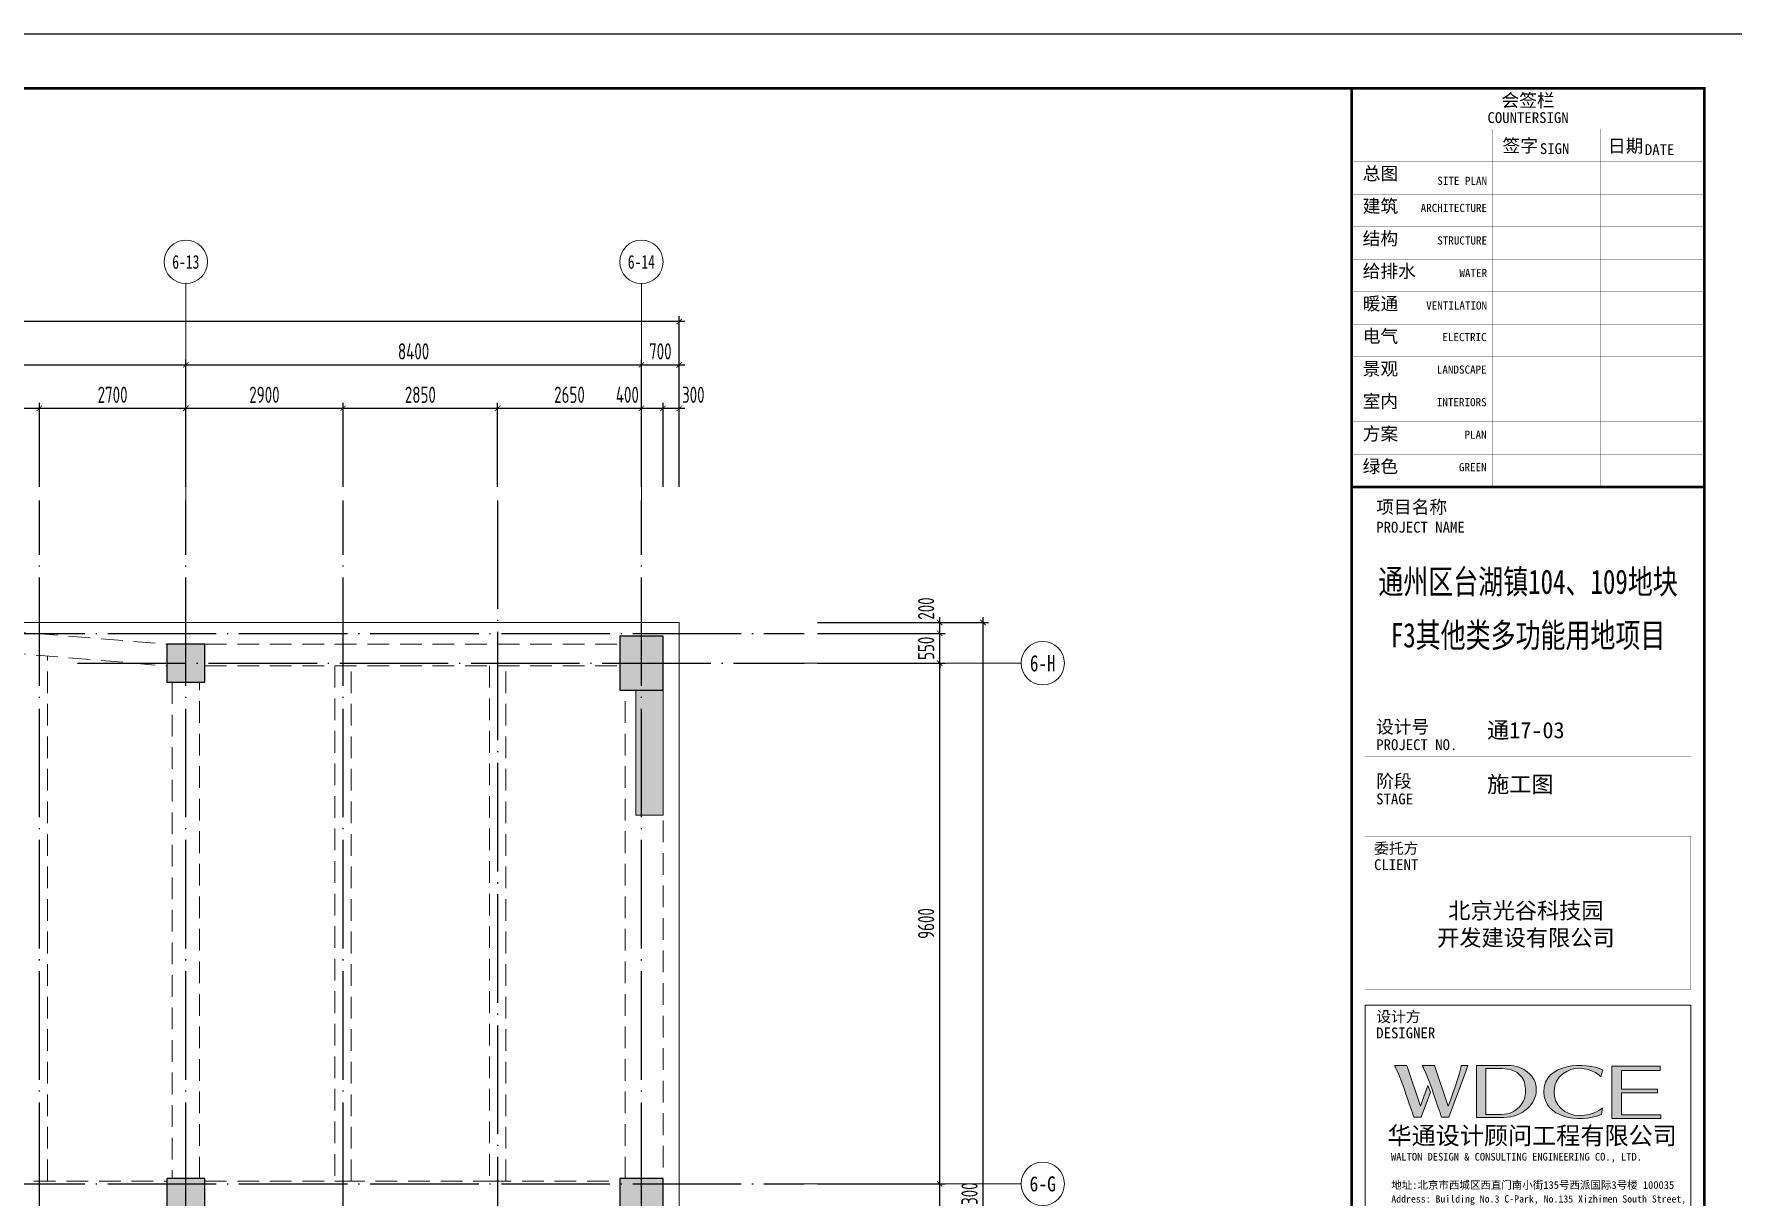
# Model space of a CAD drawing. Header units: millimetres. Extents: x -202076 to 1082610, y -439651 to 179350.
# Drawn here: x 707807 to 739118, y 54894 to 76322 of the extents above; entities that cross this region are included whole.
import ezdxf
from ezdxf.enums import TextEntityAlignment as Align

# ---------------------------------------------------------------- set-up
doc = ezdxf.new("R2010")
doc.units = ezdxf.units.MM
doc.header["$LTSCALE"] = 1000
doc.linetypes.add('DASHED', pattern=[0.75, 0.5, -0.25])
doc.linetypes.add('DOTE', pattern=[2.42, 2, -0.2, 0.02, -0.2])
for name, color, linetype in [('02-TEXT_轴号', 7, 'Continuous'), ('A_AXIS-轴线', 36, 'DOTE'), ('AXIS_TEXT', 7, 'Continuous'), ('COLU', 5, 'Continuous')]:
    doc.layers.add(name, color=color, linetype=linetype)
for name, color, linetype, lineweight in [('BEAM', 4, 'DASHED', 0), ('DIM', 3, 'Continuous', 0), ('WALL', 2, 'Continuous', 0), ('板洞边线', 3, 'Continuous', 18), ('边缘构件填充', 253, 'Continuous', 18)]:
    doc.layers.add(name, color=color, linetype=linetype, lineweight=lineweight)
doc.styles.add('_TCH_AXIS', font='STXIHEI.TTF', dxfattribs={"width": 0.75})
doc.styles.add('COMPLEX', font='COMPLEX')
doc.styles.add('TSSD_Dimension', font='tssdeng.shx', dxfattribs={"width": 0.7, "bigfont": 'hztxt.shx'})
doc.styles.add('图签信息$0$hwxh', font='STXIHEI.TTF')
doc.styles.add('图签信息$0$华文细黑', font='STXIHEI.TTF', dxfattribs={"height": 10})
doc.dimstyles.new('TSSD_100_100', dxfattribs={"dimtxt": 300, "dimasz": 100, "dimexe": 100, "dimexo": 250, "dimgap": 100, "dimtad": 1, "dimdec": 0, "dimzin": 0, "dimdsep": 46, "dimtxsty": 'TSSD_Dimension', "dimblk": 'ARCHTICK', "dimcen": 0, "dimdle": 100, "dimclrt": 7, "dimadec": 0, "dimazin": 0, "dimtfac": 1, "dimtdec": 0, "dimtix": 1, "dimtmove": 2, "dimatfit": 3, "dimfxl": 1, "dimtolj": 1, "dimtzin": 0, "dimarcsym": 0})

# ---------------------------------------------------------------- blocks, each defined once
blk = doc.blocks.new('_AXISO')
blk.add_circle((0, 0), 0.5)
at = {"layer": 'AXIS_TEXT', "style": 'COMPLEX', "width": 1.041667}
blk.add_attdef('A', text='', height=0.56, dxfattribs=at).set_placement((-0.25, -0.28), (0.25, -0.28), align=Align.FIT)
blk = doc.blocks.new('_ARCHTICK')
at = {"color": 0, "linetype": 'ByBlock', "const_width": 0.15}
blk.add_lwpolyline([(-0.5, -0.5), (0.5, 0.5)], dxfattribs=at)
blk = doc.blocks.new('*D2310')
at = {"layer": 'Defpoints', "color": 0, "transparency": 16777216}
for p in [(722008, 55119), (724508, 55119), (722008, 45519)]:
    blk.add_point(p, dxfattribs=at)
at = {"layer": 'DIM', "color": 0, "lineweight": -2, "transparency": 16777216}
for p, q in [((722258, 55119), (724608, 55119)), ((724508, 45419), (724508, 55219)), ((722258, 45519), (724608, 45519))]:
    blk.add_line(p, q, dxfattribs=at)
at = {"layer": 'DIM', "color": 0, "lineweight": -2, "transparency": 16777216, "xscale": 100, "yscale": 100, "zscale": 100}
for p, rotation in [((724508, 55119), 90), ((724508, 45519), 270)]:
    blk.add_blockref('_ARCHTICK', p, dxfattribs=dict(at, rotation=rotation))
at = {"layer": 'DIM', "color": 7, "transparency": 16777216, "insert": (724258, 50319), "char_height": 300, "attachment_point": 5, "rotation": 90, "style": 'TSSD_Dimension'}
blk.add_mtext('\\A1;9600', dxfattribs=at)
blk = doc.blocks.new('*D2311')
at = {"layer": 'Defpoints', "color": 0, "transparency": 16777216}
for p in [(722008, 64719), (724508, 64719), (722008, 55119)]:
    blk.add_point(p, dxfattribs=at)
at = {"layer": 'DIM', "color": 0, "lineweight": -2, "transparency": 16777216}
for p, q in [((724508, 55019), (724508, 64819)), ((722258, 64719), (724608, 64719)), ((722258, 55119), (724608, 55119))]:
    blk.add_line(p, q, dxfattribs=at)
at = {"layer": 'DIM', "color": 0, "lineweight": -2, "transparency": 16777216, "xscale": 100, "yscale": 100, "zscale": 100}
for p, rotation in [((724508, 64719), 90), ((724508, 55119), 270)]:
    blk.add_blockref('_ARCHTICK', p, dxfattribs=dict(at, rotation=rotation))
at = {"layer": 'DIM', "color": 7, "transparency": 16777216, "insert": (724258, 59919), "char_height": 300, "attachment_point": 5, "rotation": 90, "style": 'TSSD_Dimension'}
blk.add_mtext('\\A1;9600', dxfattribs=at)
blk = doc.blocks.new('*D2313')
at = {"layer": 'Defpoints', "color": 0, "transparency": 16777216}
for p in [(722008, 65269), (724508, 65269), (722008, 64719)]:
    blk.add_point(p, dxfattribs=at)
at = {"layer": 'DIM', "color": 0, "lineweight": -2, "transparency": 16777216}
for p, q in [((722258, 65269), (724608, 65269)), ((724508, 65269), (724508, 65369)), ((724508, 64719), (724508, 65269)), ((722258, 64719), (724608, 64719)), ((724508, 64719), (724508, 64619))]:
    blk.add_line(p, q, dxfattribs=at)
at = {"layer": 'DIM', "color": 0, "lineweight": -2, "transparency": 16777216, "xscale": 100, "yscale": 100, "zscale": 100}
for p, rotation in [((724508, 65269), 270), ((724508, 64719), 90)]:
    blk.add_blockref('_ARCHTICK', p, dxfattribs=dict(at, rotation=rotation))
at = {"layer": 'DIM', "color": 7, "transparency": 16777216, "insert": (724258, 64994), "char_height": 300, "attachment_point": 5, "rotation": 90, "style": 'TSSD_Dimension'}
blk.add_mtext('\\A1;550', dxfattribs=at)
blk = doc.blocks.new('*D2323')
at = {"layer": 'Defpoints', "color": 0, "transparency": 16777216}
for p in [(710607, 70219), (702207, 67719), (710607, 67719)]:
    blk.add_point(p, dxfattribs=at)
at = {"layer": 'DIM', "color": 0, "lineweight": -2, "transparency": 16777216}
for p, q in [((702107, 70219), (710707, 70219)), ((702207, 67969), (702207, 70319)), ((710607, 67969), (710607, 70319))]:
    blk.add_line(p, q, dxfattribs=at)
at = {"layer": 'DIM', "color": 0, "lineweight": -2, "transparency": 16777216, "xscale": 100, "yscale": 100, "zscale": 100, "rotation": 180}
blk.add_blockref('_ARCHTICK', (702207, 70219), dxfattribs=at)
at = {"layer": 'DIM', "color": 0, "lineweight": -2, "transparency": 16777216, "xscale": 100, "yscale": 100, "zscale": 100}
blk.add_blockref('_ARCHTICK', (710607, 70219), dxfattribs=at)
at = {"layer": 'DIM', "color": 7, "transparency": 16777216, "insert": (706407, 70469), "char_height": 300, "attachment_point": 5, "style": 'TSSD_Dimension'}
blk.add_mtext('\\A1;8400', dxfattribs=at)
blk = doc.blocks.new('*D2324')
at = {"layer": 'Defpoints', "color": 0, "transparency": 16777216}
for p in [(719007, 70219), (710607, 67719), (719007, 67719)]:
    blk.add_point(p, dxfattribs=at)
at = {"layer": 'DIM', "color": 0, "lineweight": -2, "transparency": 16777216}
for p, q in [((710507, 70219), (719107, 70219)), ((710607, 67969), (710607, 70319)), ((719007, 67969), (719007, 70319))]:
    blk.add_line(p, q, dxfattribs=at)
at = {"layer": 'DIM', "color": 0, "lineweight": -2, "transparency": 16777216, "xscale": 100, "yscale": 100, "zscale": 100, "rotation": 180}
blk.add_blockref('_ARCHTICK', (710607, 70219), dxfattribs=at)
at = {"layer": 'DIM', "color": 0, "lineweight": -2, "transparency": 16777216, "xscale": 100, "yscale": 100, "zscale": 100}
blk.add_blockref('_ARCHTICK', (719007, 70219), dxfattribs=at)
at = {"layer": 'DIM', "color": 7, "transparency": 16777216, "insert": (714807, 70469), "char_height": 300, "attachment_point": 5, "style": 'TSSD_Dimension'}
blk.add_mtext('\\A1;8400', dxfattribs=at)
blk = doc.blocks.new('*D2325')
at = {"layer": 'Defpoints', "color": 0, "transparency": 16777216}
for p in [(722008, 65469), (725308, 65469), (722008, 44169)]:
    blk.add_point(p, dxfattribs=at)
at = {"layer": 'DIM', "color": 0, "lineweight": -2, "transparency": 16777216}
for p, q in [((722258, 65469), (725408, 65469)), ((725308, 44069), (725308, 65569)), ((722258, 44169), (725408, 44169))]:
    blk.add_line(p, q, dxfattribs=at)
at = {"layer": 'DIM', "color": 0, "lineweight": -2, "transparency": 16777216, "xscale": 100, "yscale": 100, "zscale": 100}
for p, rotation in [((725308, 65469), 90), ((725308, 44169), 270)]:
    blk.add_blockref('_ARCHTICK', p, dxfattribs=dict(at, rotation=rotation))
at = {"layer": 'DIM', "color": 7, "transparency": 16777216, "insert": (725058, 54819), "char_height": 300, "attachment_point": 5, "rotation": 90, "style": 'TSSD_Dimension'}
blk.add_mtext('\\A1;21300', dxfattribs=at)
blk = doc.blocks.new('*D2327')
at = {"layer": 'Defpoints', "color": 0, "transparency": 16777216}
for p in [(667907, 71019), (667907, 67719), (719707, 67719)]:
    blk.add_point(p, dxfattribs=at)
at = {"layer": 'DIM', "color": 0, "lineweight": -2, "transparency": 16777216}
for p, q in [((667907, 67969), (667907, 71119)), ((719707, 67969), (719707, 71119)), ((719807, 71019), (667807, 71019))]:
    blk.add_line(p, q, dxfattribs=at)
at = {"layer": 'DIM', "color": 0, "lineweight": -2, "transparency": 16777216, "xscale": 100, "yscale": 100, "zscale": 100, "rotation": 180}
blk.add_blockref('_ARCHTICK', (667907, 71019), dxfattribs=at)
at = {"layer": 'DIM', "color": 0, "lineweight": -2, "transparency": 16777216, "xscale": 100, "yscale": 100, "zscale": 100}
blk.add_blockref('_ARCHTICK', (719707, 71019), dxfattribs=at)
at = {"layer": 'DIM', "color": 7, "transparency": 16777216, "insert": (693807, 71269), "char_height": 300, "attachment_point": 5, "style": 'TSSD_Dimension'}
blk.add_mtext('\\A1;51800', dxfattribs=at)
blk = doc.blocks.new('*D2338')
at = {"layer": 'Defpoints', "color": 0, "transparency": 16777216}
for p in [(707907, 69419), (705257, 67719), (707907, 67719)]:
    blk.add_point(p, dxfattribs=at)
at = {"layer": 'DIM', "color": 0, "lineweight": -2, "transparency": 16777216}
for p, q in [((705257, 67969), (705257, 69519)), ((707907, 67969), (707907, 69519)), ((705157, 69419), (708007, 69419))]:
    blk.add_line(p, q, dxfattribs=at)
at = {"layer": 'DIM', "color": 0, "lineweight": -2, "transparency": 16777216, "xscale": 100, "yscale": 100, "zscale": 100, "rotation": 180}
blk.add_blockref('_ARCHTICK', (705257, 69419), dxfattribs=at)
at = {"layer": 'DIM', "color": 0, "lineweight": -2, "transparency": 16777216, "xscale": 100, "yscale": 100, "zscale": 100}
blk.add_blockref('_ARCHTICK', (707907, 69419), dxfattribs=at)
at = {"layer": 'DIM', "color": 7, "transparency": 16777216, "insert": (706582, 69669), "char_height": 300, "attachment_point": 5, "style": 'TSSD_Dimension'}
blk.add_mtext('\\A1;2650', dxfattribs=at)
blk = doc.blocks.new('*D2339')
at = {"layer": 'Defpoints', "color": 0, "transparency": 16777216}
for p in [(710607, 69419), (707907, 67719), (710607, 67719)]:
    blk.add_point(p, dxfattribs=at)
at = {"layer": 'DIM', "color": 0, "lineweight": -2, "transparency": 16777216}
for p, q in [((707907, 67969), (707907, 69519)), ((710607, 67969), (710607, 69519)), ((707807, 69419), (710707, 69419))]:
    blk.add_line(p, q, dxfattribs=at)
at = {"layer": 'DIM', "color": 0, "lineweight": -2, "transparency": 16777216, "xscale": 100, "yscale": 100, "zscale": 100, "rotation": 180}
blk.add_blockref('_ARCHTICK', (707907, 69419), dxfattribs=at)
at = {"layer": 'DIM', "color": 0, "lineweight": -2, "transparency": 16777216, "xscale": 100, "yscale": 100, "zscale": 100}
blk.add_blockref('_ARCHTICK', (710607, 69419), dxfattribs=at)
at = {"layer": 'DIM', "color": 7, "transparency": 16777216, "insert": (709257, 69669), "char_height": 300, "attachment_point": 5, "style": 'TSSD_Dimension'}
blk.add_mtext('\\A1;2700', dxfattribs=at)
blk = doc.blocks.new('*D2340')
at = {"layer": 'Defpoints', "color": 0, "transparency": 16777216}
for p in [(713507, 69419), (710607, 67719), (713507, 67719)]:
    blk.add_point(p, dxfattribs=at)
at = {"layer": 'DIM', "color": 0, "lineweight": -2, "transparency": 16777216}
for p, q in [((710607, 67969), (710607, 69519)), ((713507, 67969), (713507, 69519)), ((710507, 69419), (713607, 69419))]:
    blk.add_line(p, q, dxfattribs=at)
at = {"layer": 'DIM', "color": 0, "lineweight": -2, "transparency": 16777216, "xscale": 100, "yscale": 100, "zscale": 100, "rotation": 180}
blk.add_blockref('_ARCHTICK', (710607, 69419), dxfattribs=at)
at = {"layer": 'DIM', "color": 0, "lineweight": -2, "transparency": 16777216, "xscale": 100, "yscale": 100, "zscale": 100}
blk.add_blockref('_ARCHTICK', (713507, 69419), dxfattribs=at)
at = {"layer": 'DIM', "color": 7, "transparency": 16777216, "insert": (712057, 69669), "char_height": 300, "attachment_point": 5, "style": 'TSSD_Dimension'}
blk.add_mtext('\\A1;2900', dxfattribs=at)
blk = doc.blocks.new('*D2341')
at = {"layer": 'Defpoints', "color": 0, "transparency": 16777216}
for p in [(716357, 69419), (713507, 67719), (716357, 67719)]:
    blk.add_point(p, dxfattribs=at)
at = {"layer": 'DIM', "color": 0, "lineweight": -2, "transparency": 16777216}
for p, q in [((713507, 67969), (713507, 69519)), ((716357, 67969), (716357, 69519)), ((713407, 69419), (716457, 69419))]:
    blk.add_line(p, q, dxfattribs=at)
at = {"layer": 'DIM', "color": 0, "lineweight": -2, "transparency": 16777216, "xscale": 100, "yscale": 100, "zscale": 100, "rotation": 180}
blk.add_blockref('_ARCHTICK', (713507, 69419), dxfattribs=at)
at = {"layer": 'DIM', "color": 0, "lineweight": -2, "transparency": 16777216, "xscale": 100, "yscale": 100, "zscale": 100}
blk.add_blockref('_ARCHTICK', (716357, 69419), dxfattribs=at)
at = {"layer": 'DIM', "color": 7, "transparency": 16777216, "insert": (714932, 69669), "char_height": 300, "attachment_point": 5, "style": 'TSSD_Dimension'}
blk.add_mtext('\\A1;2850', dxfattribs=at)
blk = doc.blocks.new('*D2342')
at = {"layer": 'Defpoints', "color": 0, "transparency": 16777216}
for p in [(719007, 69419), (716357, 67719), (719007, 67719)]:
    blk.add_point(p, dxfattribs=at)
at = {"layer": 'DIM', "color": 0, "lineweight": -2, "transparency": 16777216}
for p, q in [((716357, 67969), (716357, 69519)), ((719007, 67969), (719007, 69519)), ((716257, 69419), (719107, 69419))]:
    blk.add_line(p, q, dxfattribs=at)
at = {"layer": 'DIM', "color": 0, "lineweight": -2, "transparency": 16777216, "xscale": 100, "yscale": 100, "zscale": 100, "rotation": 180}
blk.add_blockref('_ARCHTICK', (716357, 69419), dxfattribs=at)
at = {"layer": 'DIM', "color": 0, "lineweight": -2, "transparency": 16777216, "xscale": 100, "yscale": 100, "zscale": 100}
blk.add_blockref('_ARCHTICK', (719007, 69419), dxfattribs=at)
at = {"layer": 'DIM', "color": 7, "transparency": 16777216, "insert": (717682, 69669), "char_height": 300, "attachment_point": 5, "style": 'TSSD_Dimension'}
blk.add_mtext('\\A1;2650', dxfattribs=at)
blk = doc.blocks.new('图框-A1')
for points, const_width in [([(0, 0), (841, 0), (841, 594), (0, 594)], 0.05), ([(766, 584), (25, 584), (25, 10), (766, 10)], 0.5)]:
    blk.add_lwpolyline(points, close=True, dxfattribs=dict(const_width=const_width))
blk = doc.blocks.new('图签信息$0$logo2')
h = blk.add_hatch(color=7)
h.paths.add_polyline_path([(19.02, -7.36), (15.84, -7.36), (15.84, -3.97), (18.97, -3.97), (18.97, -4.24), (16.46, -4.24), (16.46, -5.45), (18.81, -5.45), (18.81, -5.69), (16.47, -5.69), (16.47, -7.12), (19.02, -7.12)])
edge = h.paths.add_edge_path()
edge.add_spline(control_points=[(15.26, -4.21), (15.26, -4.21), (15.13, -4.65), (15.13, -4.65), (15.13, -4.65), (14.62, -4.1), (13.73, -4.1), (13.04, -4.1), (12.07, -4.54), (12.08, -5.62), (12.08, -6.49), (12.77, -7.16), (13.73, -7.17), (14.66, -7.17), (15.23, -6.68), (15.23, -6.68), (15.23, -6.68), (15.16, -7.11), (15.16, -7.11), (13.63, -7.7), (11.42, -7.29), (11.41, -5.64), (11.4, -3.72), (14.16, -3.66), (15.26, -4.21)], knot_values=[0, 0, 0, 0, 1, 1, 1, 2, 2, 2, 3, 3, 3, 4, 4, 4, 5, 5, 5, 6, 6, 6, 7, 7, 7, 8, 8, 8, 8], degree=3, periodic=0)
edge = h.paths.add_edge_path(flags=16)
edge.add_spline(control_points=[(10.23, -5.57), (10.23, -5.16), (10.12, -4.83), (9.9, -4.58), (9.63, -4.27), (9.23, -4.12), (8.69, -4.12), (8.69, -4.12), (7.64, -4.12), (7.64, -4.12), (7.64, -4.12), (7.64, -7.1), (7.64, -7.1), (7.64, -7.1), (8.66, -7.1), (8.66, -7.1), (9.13, -7.1), (9.52, -6.93), (9.82, -6.6), (10.09, -6.31), (10.23, -5.96), (10.23, -5.57)], knot_values=[0, 0, 0, 0, 1, 1, 1, 2, 2, 2, 3, 3, 3, 4, 4, 4, 5, 5, 5, 6, 6, 6, 7, 7, 7, 7], degree=3, periodic=0)
edge = h.paths.add_edge_path()
edge.add_spline(control_points=[(10.92, -5.51), (10.92, -5.96), (10.72, -6.37), (10.34, -6.72), (9.92, -7.1), (9.41, -7.29), (8.82, -7.29), (8.82, -7.29), (7.03, -7.29), (7.03, -7.29), (7.03, -7.29), (7.03, -3.92), (7.03, -3.92), (7.03, -3.92), (9.1, -3.92), (9.1, -3.92), (9.59, -3.92), (10.01, -4.06), (10.36, -4.34), (10.73, -4.64), (10.92, -5.03), (10.92, -5.51)], knot_values=[0, 0, 0, 0, 1, 1, 1, 2, 2, 2, 3, 3, 3, 4, 4, 4, 5, 5, 5, 6, 6, 6, 7, 7, 7, 7], degree=3, periodic=0)
at = {"lineweight": 0}
blk.add_lwpolyline([(19.02, -7.36), (15.84, -7.36), (15.84, -3.97), (18.97, -3.97), (18.97, -4.24), (16.46, -4.24), (16.46, -5.45), (18.81, -5.45), (18.81, -5.69), (16.47, -5.69), (16.47, -7.12), (19.02, -7.12), (19.02, -7.36)], dxfattribs=at)
for points, knots in [([(10.92, -5.51), (10.92, -5.96), (10.72, -6.37), (10.34, -6.72), (9.92, -7.1), (9.41, -7.29), (8.82, -7.29), (8.82, -7.29), (7.03, -7.29), (7.03, -7.29), (7.03, -7.29), (7.03, -3.92), (7.03, -3.92), (7.03, -3.92), (9.1, -3.92), (9.1, -3.92), (9.59, -3.92), (10.01, -4.06), (10.36, -4.34), (10.73, -4.64), (10.92, -5.03), (10.92, -5.51)], [0, 0, 0, 0, 1, 1, 1, 2, 2, 2, 3, 3, 3, 4, 4, 4, 5, 5, 5, 6, 6, 6, 7, 7, 7, 7]), ([(10.23, -5.57), (10.23, -5.16), (10.12, -4.83), (9.9, -4.58), (9.63, -4.27), (9.23, -4.12), (8.69, -4.12), (8.69, -4.12), (7.64, -4.12), (7.64, -4.12), (7.64, -4.12), (7.64, -7.1), (7.64, -7.1), (7.64, -7.1), (8.66, -7.1), (8.66, -7.1), (9.13, -7.1), (9.52, -6.93), (9.82, -6.6), (10.09, -6.31), (10.23, -5.96), (10.23, -5.57)], [0, 0, 0, 0, 1, 1, 1, 2, 2, 2, 3, 3, 3, 4, 4, 4, 5, 5, 5, 6, 6, 6, 7, 7, 7, 7]), ([(15.26, -4.21), (15.26, -4.21), (15.13, -4.65), (15.13, -4.65), (15.13, -4.65), (14.62, -4.1), (13.73, -4.1), (13.04, -4.1), (12.07, -4.54), (12.08, -5.62), (12.08, -6.49), (12.77, -7.16), (13.73, -7.17), (14.66, -7.17), (15.23, -6.68), (15.23, -6.68), (15.23, -6.68), (15.16, -7.11), (15.16, -7.11), (13.63, -7.7), (11.42, -7.29), (11.41, -5.64), (11.4, -3.72), (14.16, -3.66), (15.26, -4.21)], [0, 0, 0, 0, 1, 1, 1, 2, 2, 2, 3, 3, 3, 4, 4, 4, 5, 5, 5, 6, 6, 6, 7, 7, 7, 8, 8, 8, 8])]:
    blk.add_open_spline(points, degree=3, knots=knots, dxfattribs=at)
blk = doc.blocks.new('图签信息$0$logo1')
h = blk.add_hatch(color=8)
edge = h.paths.add_edge_path()
edge.add_spline(control_points=[(3.86, -5.21), (3.63, -5.88), (3.39, -6.56), (3.39, -6.56), (3.39, -6.56), (2.5, -3.91), (2.5, -3.91), (2.5, -3.91), (1.8, -3.91), (1.69, -3.91), (2.02, -4.39), (2.95, -7.27), (2.95, -7.27), (2.95, -7.27), (3.44, -7.27), (3.44, -7.27), (3.44, -7.27), (4.03, -5.66), (4.03, -5.66), (4.03, -5.66), (3.86, -5.21), (3.86, -5.21)], knot_values=[0, 0, 0, 0, 1, 1, 1, 2, 2, 2, 3, 3, 3, 4, 4, 4, 5, 5, 5, 6, 6, 6, 7, 7, 7, 7], degree=3, periodic=0)
h = blk.add_hatch(color=7)
edge = h.paths.add_edge_path()
edge.add_spline(control_points=[(6.04, -3.91), (6.09, -4.1), (5.2, -6.56), (5.2, -6.56), (5.2, -6.56), (4.3, -3.91), (4.3, -3.91), (4.3, -3.91), (3.6, -3.91), (3.49, -3.91), (3.82, -4.39), (4.75, -7.27), (4.75, -7.27), (4.75, -7.27), (5.24, -7.27), (5.24, -7.27), (5.24, -7.27), (6.33, -4.3), (6.33, -4.3), (6.33, -4.3), (6.48, -3.91), (6.48, -3.91), (6.48, -3.91), (6.21, -3.91), (6.04, -3.91)], knot_values=[0, 0, 0, 0, 1, 1, 1, 2, 2, 2, 3, 3, 3, 4, 4, 4, 5, 5, 5, 6, 6, 6, 7, 7, 7, 8, 8, 8, 8], degree=3, periodic=0)
at = {"color": 8, "lineweight": 0}
blk.add_open_spline([(3.86, -5.21), (3.63, -5.88), (3.39, -6.56), (3.39, -6.56), (3.39, -6.56), (2.5, -3.91), (2.5, -3.91), (2.5, -3.91), (1.8, -3.91), (1.69, -3.91), (2.02, -4.39), (2.95, -7.27), (2.95, -7.27), (2.95, -7.27), (3.44, -7.27), (3.44, -7.27), (3.44, -7.27), (4.03, -5.66), (4.03, -5.66), (4.03, -5.66), (3.86, -5.21), (3.86, -5.21)], degree=3, knots=[0, 0, 0, 0, 1, 1, 1, 2, 2, 2, 3, 3, 3, 4, 4, 4, 5, 5, 5, 6, 6, 6, 7, 7, 7, 7], dxfattribs=at)
at = {"lineweight": 0}
blk.add_open_spline([(6.04, -3.91), (6.09, -4.1), (5.2, -6.56), (5.2, -6.56), (5.2, -6.56), (4.3, -3.91), (4.3, -3.91), (4.3, -3.91), (3.6, -3.91), (3.49, -3.91), (3.82, -4.39), (4.75, -7.27), (4.75, -7.27), (4.75, -7.27), (5.24, -7.27), (5.24, -7.27), (5.24, -7.27), (6.33, -4.3), (6.33, -4.3), (6.33, -4.3), (6.48, -3.91), (6.48, -3.91), (6.48, -3.91), (6.21, -3.91), (6.04, -3.91)], degree=3, knots=[0, 0, 0, 0, 1, 1, 1, 2, 2, 2, 3, 3, 3, 4, 4, 4, 5, 5, 5, 6, 6, 6, 7, 7, 7, 8, 8, 8, 8], dxfattribs=at)
blk.add_blockref('图签信息$0$logo2', (0, 0))
blk = doc.blocks.new('图签信息$0$时间-logo')
at = {"layer": 'Defpoints', "lineweight": 0}
blk.add_lwpolyline([(0, -23.46), (-21.17, -23.46), (-21.17, 0), (0, 0), (0, -23.46)], dxfattribs=at)
blk.add_blockref('图签信息$0$logo1', (-20.97, 0))
at = {"style": '图签信息$0$hwxh'}
for s, height, p in [('华通设计顾问工程有限公司 ', 1.15, (-19.73, -9.05)), ('WALTON DESIGN & CONSULTING ENGINEERING CO., LTD.', 0.5, (-19.5, -10.1)), ('地址:北京市西城区西直门南小街135号西派国际3号楼 100035', 0.5, (-19.48, -11.94)), ('Address: Building No.3 C-Park, No.135 Xizhimen South Street, ', 0.47, (-19.48, -12.83)), ('Xicheng District, Beijing 100035, China ', 0.47, (-16.69, -13.72)), ('电话 Tel：                        （8610）83957395 ', 0.5, (-19.56, -14.91)), ('传真 Fax：                      （8610）83957590 ', 0.5, (-19.48, -15.8)), ('主页 Web：                      www.WDCE.com ', 0.5, (-19.48, -16.69)), ('邮件 E-mail：                    office@WDCE.com ', 0.5, (-19.48, -17.58)), ('资质号 Licence No.：    建筑甲级 A111010265 ', 0.5, (-19.48, -18.47)), ('   规划甲级 101195', 0.5, (-12.6, -19.36))]:
    blk.add_text(s, height=height, dxfattribs=at).set_placement(p)
blk = doc.blocks.new('图签信息')
at = {"const_width": 0.5}
for points in [[(-65, 574), (-65, 500.5), (0, 500.5), (0, 574)], [(-65, 0), (0, 0), (0, 500.5), (-65, 500.5)]]:
    blk.add_lwpolyline(points, close=True, dxfattribs=at)
at = {"const_width": 0.05}
for points in [[(-65, 566.5), (0, 566.5)], [(-39.14, 566.5), (-39.14, 500.5)], [(-19.1, 566.5), (-19.1, 500.5)], [(-65, 560.5), (0, 560.5)], [(-65, 554.5), (0, 554.5)], [(-65, 548.5), (0, 548.5)], [(-65, 542.5), (0, 542.5)], [(-65, 536.5), (0, 536.5)], [(-65, 530.5), (0, 530.5)], [(-65, 524.5), (0, 524.5)], [(-65, 518.5), (0, 518.5)], [(-65, 512.5), (0, 512.5)], [(-65, 512.5), (0, 512.5)], [(-65, 506.5), (0, 506.5)], [(-65, 500.5), (0, 500.5)], [(-62.5, 450.87), (-2.5, 450.87)], [(-62.5, 440.87), (-2.5, 440.87)], [(-2.5, 407.85), (-2.5, 436.12), (-62.5, 436.12), (-62.5, 407.85)], [(-62.5, 407.85), (-2.5, 407.85)], [(-62.5, 404.92), (-62.5, 227.83)], [(-62.5, 404.92), (-2.5, 404.92)], [(-62.5, 227.83), (-2.5, 227.83), (-2.5, 404.92)]]:
    blk.add_lwpolyline(points, dxfattribs=at)
at = {"ltscale": 0.001, "xscale": 2.834689937531525, "yscale": 2.834689937531525, "zscale": 2.834689937531525}
blk.add_blockref('图签信息$0$时间-logo', (-2.5, 404.92), dxfattribs=at)
at = {"style": '图签信息$0$华文细黑'}
for s, height, p in [('会签栏', 2.4, (-32.5, 573)), ('COUNTERSIGN', 2, (-32.5, 569.6))]:
    blk.add_text(s, height=height, dxfattribs=at).set_placement(p, align=Align.TOP_CENTER)
for s, height, p in [('签字', 2.4, (-37.22, 564.63)), ('SIGN', 2, (-30.32, 563.88)), ('日期', 2.4, (-17.79, 564.58)), ('DATE', 2, (-10.96, 563.7)), ('总图', 2.4, (-63, 559.5)), ('建筑', 2.4, (-63, 553.5)), ('结构', 2.4, (-63, 547.5)), ('给排水', 2.4, (-63, 541.5)), ('暖通', 2.4, (-63, 535.5)), ('电气', 2.4, (-63, 529.5)), ('景观', 2.4, (-63, 523.5)), ('室内', 2.4, (-63, 517.5)), ('方案', 2.4, (-63, 511.5)), ('绿色', 2.4, (-63, 505.5)), ('项目名称', 2.4, (-60.5, 498)), ('PROJECT NAME', 2, (-60.5, 494.08)), ('设计号', 2.4, (-60.54, 457.48)), ('PROJECT NO.', 2, (-60.5, 453.97)), ('阶段', 2.4, (-60.5, 447.47)), ('STAGE', 2, (-60.5, 443.97)), ('委托方', 2, (-60.9, 434.86)), ('CLIENT', 2, (-60.9, 431.86)), ('设计方', 2, (-60.5, 403.83)), ('DESIGNER', 2, (-60.5, 400.83))]:
    blk.add_text(s, height=height, dxfattribs=at).set_placement(p, align=Align.TOP_LEFT)
for s, p in [('SITE PLAN', (-40.06, 557.7)), ('ARCHITECTURE', (-40.06, 552.7)), ('STRUCTURE', (-40.06, 546.7)), ('WATER', (-40.06, 540.7)), ('VENTILATION', (-40.06, 534.7)), ('ELECTRIC', (-40.14, 528.89)), ('LANDSCAPE', (-40.14, 522.89)), ('INTERIORS', (-40.14, 516.89)), ('PLAN', (-40.14, 510.89)), ('GREEN', (-40.14, 504.89))]:
    blk.add_text(s, height=1.5, dxfattribs=at).set_placement(p, align=Align.TOP_RIGHT)
at = {"color": 4, "style": '图签信息$0$华文细黑', "width": 0.75}
for s, p in [('通州区台湖镇104、109地块', (-32.5, 480.78)), ('F3其他类多功能用地项目', (-32.5, 470.91))]:
    blk.add_text(s, height=4.5, dxfattribs=at).set_placement(p, align=Align.CENTER)
at = {"color": 4, "ltscale": 0.001, "char_height": 3, "width": 58.4895, "style": '图签信息$0$华文细黑'}
for s, insert, attachment_point in [('通17-03', (-40.06, 455.51), 4), ('施工图', (-40.06, 445.51), 4), ('北京光谷科技园\\P开发建设有限公司', (-32.9, 419.71), 5)]:
    blk.add_mtext(s, dxfattribs=dict(at, insert=insert, attachment_point=attachment_point))
blk = doc.blocks.new('图签-A1')
at = {"color": 2}
blk.add_blockref('图签信息', (0, 0), dxfattribs=at)
blk = doc.blocks.new('*D2367')
at = {"layer": 'Defpoints', "color": 0, "transparency": 16777216}
for p in [(722008, 65469), (724508, 65469), (722008, 65269)]:
    blk.add_point(p, dxfattribs=at)
at = {"layer": 'DIM', "color": 0, "lineweight": -2, "transparency": 16777216}
for p, q in [((722258, 65469), (724608, 65469)), ((724508, 65169), (724508, 65569)), ((722258, 65269), (724608, 65269))]:
    blk.add_line(p, q, dxfattribs=at)
at = {"layer": 'DIM', "color": 0, "lineweight": -2, "transparency": 16777216, "xscale": 100, "yscale": 100, "zscale": 100}
for p, rotation in [((724508, 65469), 90), ((724508, 65269), 270)]:
    blk.add_blockref('_ARCHTICK', p, dxfattribs=dict(at, rotation=rotation))
at = {"layer": 'DIM', "color": 7, "transparency": 16777216, "insert": (724258, 65727), "char_height": 300, "attachment_point": 5, "rotation": 90, "style": 'TSSD_Dimension'}
blk.add_mtext('\\A1;200', dxfattribs=at)
blk = doc.blocks.new('*D2368')
at = {"layer": 'Defpoints', "color": 0, "transparency": 16777216}
for p in [(719407, 69419), (719007, 67719), (719407, 67719)]:
    blk.add_point(p, dxfattribs=at)
at = {"layer": 'DIM', "color": 0, "lineweight": -2, "transparency": 16777216}
for p, q in [((719007, 67969), (719007, 69519)), ((719407, 67969), (719407, 69519)), ((718907, 69419), (719507, 69419))]:
    blk.add_line(p, q, dxfattribs=at)
at = {"layer": 'DIM', "color": 0, "lineweight": -2, "transparency": 16777216, "xscale": 100, "yscale": 100, "zscale": 100, "rotation": 180}
blk.add_blockref('_ARCHTICK', (719007, 69419), dxfattribs=at)
at = {"layer": 'DIM', "color": 0, "lineweight": -2, "transparency": 16777216, "xscale": 100, "yscale": 100, "zscale": 100}
blk.add_blockref('_ARCHTICK', (719407, 69419), dxfattribs=at)
at = {"layer": 'DIM', "color": 7, "transparency": 16777216, "insert": (718749, 69669), "char_height": 300, "attachment_point": 5, "style": 'TSSD_Dimension'}
blk.add_mtext('\\A1;400', dxfattribs=at)
blk = doc.blocks.new('*D2369')
at = {"layer": 'Defpoints', "color": 0, "transparency": 16777216}
for p in [(719707, 70219), (719007, 67719), (719707, 67719)]:
    blk.add_point(p, dxfattribs=at)
at = {"layer": 'DIM', "color": 0, "lineweight": -2, "transparency": 16777216}
for p, q in [((718907, 70219), (719807, 70219)), ((719007, 67969), (719007, 70319)), ((719707, 67969), (719707, 70319))]:
    blk.add_line(p, q, dxfattribs=at)
at = {"layer": 'DIM', "color": 0, "lineweight": -2, "transparency": 16777216, "xscale": 100, "yscale": 100, "zscale": 100, "rotation": 180}
blk.add_blockref('_ARCHTICK', (719007, 70219), dxfattribs=at)
at = {"layer": 'DIM', "color": 0, "lineweight": -2, "transparency": 16777216, "xscale": 100, "yscale": 100, "zscale": 100}
blk.add_blockref('_ARCHTICK', (719707, 70219), dxfattribs=at)
at = {"layer": 'DIM', "color": 7, "transparency": 16777216, "insert": (719357, 70469), "char_height": 300, "attachment_point": 5, "style": 'TSSD_Dimension'}
blk.add_mtext('\\A1;700', dxfattribs=at)
blk = doc.blocks.new('*D2931')
at = {"layer": 'Defpoints', "color": 0, "transparency": 16777216}
for p in [(719707, 69419), (719407, 67719), (719707, 67719)]:
    blk.add_point(p, dxfattribs=at)
at = {"layer": 'DIM', "color": 0, "lineweight": -2, "transparency": 16777216}
for p, q in [((719407, 67969), (719407, 69519)), ((719707, 67969), (719707, 69519)), ((719307, 69419), (719807, 69419))]:
    blk.add_line(p, q, dxfattribs=at)
at = {"layer": 'DIM', "color": 0, "lineweight": -2, "transparency": 16777216, "xscale": 100, "yscale": 100, "zscale": 100, "rotation": 180}
blk.add_blockref('_ARCHTICK', (719407, 69419), dxfattribs=at)
at = {"layer": 'DIM', "color": 0, "lineweight": -2, "transparency": 16777216, "xscale": 100, "yscale": 100, "zscale": 100}
blk.add_blockref('_ARCHTICK', (719707, 69419), dxfattribs=at)
at = {"layer": 'DIM', "color": 7, "transparency": 16777216, "insert": (719965, 69669), "char_height": 300, "attachment_point": 5, "style": 'TSSD_Dimension'}
blk.add_mtext('\\A1;300', dxfattribs=at)

msp = doc.modelspace()

# ---------------------------------------------------------------- hatches: boundary and pattern name
at = {"layer": '边缘构件填充'}
h = msp.add_hatch(color=256, dxfattribs=at)
h.dxf.hatch_style = 1
h.paths.add_polyline_path([(719407.2, 65219), (718607.2, 65219), (718607.2, 64219), (719407.2, 64219)])
h = msp.add_hatch(color=256, dxfattribs=at)
h.dxf.hatch_style = 1
h.paths.add_polyline_path([(710957.2, 65069), (710257.2, 65069), (710257.2, 64369), (710957.2, 64369)])
h = msp.add_hatch(color=256, dxfattribs=at)
h.dxf.hatch_style = 1
h.paths.add_polyline_path([(719407.2, 64219), (718907.2, 64219), (718907.2, 61919), (719407.2, 61919)])
h = msp.add_hatch(color=256, dxfattribs=at)
h.dxf.hatch_style = 1
h.paths.add_polyline_path([(710957.2, 55219), (710257.2, 55219), (710257.2, 54519), (710957.2, 54519)])
h = msp.add_hatch(color=256, dxfattribs=at)
h.dxf.hatch_style = 1
h.paths.add_polyline_path([(719407.2, 55219), (718607.2, 55219), (718607.2, 54419), (719407.2, 54419)])

# ---------------------------------------------------------------- linework, layer by layer
msp.add_lwpolyline([(739607.2, 16919), (739607.2, 76319), (655507.2, 76319), (655507.2, 16919)], close=True)
at = {"layer": 'A_AXIS-轴线'}
for p, q in [((707907.2, 42519), (707907.2, 67719)), ((710607.2, 42519), (710607.2, 67719)), ((713507.2, 42519), (713507.2, 67719)), ((716357.2, 67719), (716357.2, 42519)), ((719007.2, 42519), (719007.2, 67719))]:
    msp.add_line(p, q, dxfattribs=at)
for points in [[(665607.2, 65269), (722007.5, 65269)], [(708607.2, 64719), (722007.5, 64719)], [(665607.2, 55119), (722007.5, 55119)]]:
    msp.add_lwpolyline(points, dxfattribs=at)
at = {"layer": 'BEAM', "ltscale": 0.8}
for p, q in [((705457.2, 65469), (710257.2, 65069)), ((705457.2, 65067.6), (710257.2, 64667.6)), ((708057.2, 55169), (708057.2, 64851)), ((710957.2, 65069), (718607.2, 65069)), ((710957.2, 64669), (718607.2, 64669)), ((713357.2, 64669), (713357.2, 55169)), ((713657.2, 55169), (713657.2, 64669)), ((716207.2, 64669), (716207.2, 55169)), ((716507.2, 55169), (716507.2, 64669)), ((710357.2, 64369), (710357.2, 55219)), ((710857.2, 55219), (710857.2, 64369)), ((718707.2, 55219), (718707.2, 64219)), ((719407.2, 64219), (719407.2, 55219)), ((707807.2, 55169), (710257.2, 55169)), ((710957.2, 55169), (713507.1, 55169)), ((713507.2, 55169), (716207.1, 55169)), ((716207.2, 55169), (718607.2, 55169))]:
    msp.add_line(p, q, dxfattribs=at)
at = {"layer": 'COLU'}
for points in [[(719407.2, 65219), (718607.2, 65219), (718607.2, 64219), (719407.2, 64219)], [(710957.2, 65069), (710257.2, 65069), (710257.2, 64369), (710957.2, 64369)], [(710957.2, 55219), (710257.2, 55219), (710257.2, 54519), (710957.2, 54519)], [(719407.2, 55219), (718607.2, 55219), (718607.2, 54419), (719407.2, 54419)]]:
    msp.add_lwpolyline(points, close=True, dxfattribs=at)
at = {"layer": 'DIM'}
for p, q in [((710607.2, 67719), (710607.2, 71719)), ((719007.2, 67719), (719007.2, 71719)), ((722007.5, 64719), (726007.5, 64719)), ((722007.5, 55119), (726007.5, 55119))]:
    msp.add_line(p, q, dxfattribs=at)
at = {"layer": 'WALL'}
msp.add_lwpolyline([(718907.2, 64219), (718907.2, 61919), (719407.2, 61919), (719407.2, 64219), (719407.2, 61919)], dxfattribs=at)
at = {"layer": '板洞边线', "color": 6}
msp.add_lwpolyline([(667907.2, 65469), (719707.2, 65469), (719707.2, 44169), (667907.2, 44169)], close=True, dxfattribs=at)

# ---------------------------------------------------------------- block references
at = {"xscale": 100, "yscale": 100, "zscale": 100}
for name, p in [('图框-A1', (655507.2, 16919)), ('图签-A1', (738607.2, 17919))]:
    msp.add_blockref(name, p, dxfattribs=at)
at = {"layer": 'DIM'}
ref = msp.add_blockref('_AXISO', (710607.2, 72119), dxfattribs=dict(at, xscale=800, yscale=800, zscale=800))
ref.add_attrib('A', '6-13', dxfattribs={"layer": '02-TEXT_轴号', "height": 252.11, "style": '_TCH_AXIS', "width": 0.743037}).set_placement((710357.1, 71992.9), (710857.2, 71992.9), align=Align.FIT)
ref = msp.add_blockref('_AXISO', (719007.2, 72119), dxfattribs=dict(at, xscale=800, yscale=800, zscale=800))
ref.add_attrib('A', '6-14', dxfattribs={"layer": '02-TEXT_轴号', "height": 252.11, "style": '_TCH_AXIS', "width": 0.743037}).set_placement((718757.1, 71992.9), (719257.2, 71992.9), align=Align.FIT)
ref = msp.add_blockref('_AXISO', (726407.5, 64719), dxfattribs=dict(at, xscale=800, yscale=800, zscale=800))
ref.add_attrib('A', '6-H', dxfattribs={"layer": '02-TEXT_轴号', "height": 302.12, "style": '_TCH_AXIS', "width": 0.743037}).set_placement((726171.8, 64567.9), (726643.3, 64567.9), align=Align.FIT)
ref = msp.add_blockref('_AXISO', (726407.5, 55119), dxfattribs=dict(at, xscale=800, yscale=800, zscale=800))
ref.add_attrib('A', '6-G', dxfattribs={"layer": '02-TEXT_轴号', "height": 277.76, "style": '_TCH_AXIS', "width": 0.743037}).set_placement((726164.4, 54980.1), (726650.6, 54980.1), align=Align.FIT)

# ---------------------------------------------------------------- dimensions: what is measured, and where the dimension line sits
for base, p1, p2, picture, middle in [((667907.2, 71019), (719707.2, 67719), (667907.2, 67719), '*D2327', (693807.2, 71269)), ((710607.2, 70219), (702207.2, 67719), (710607.2, 67719), '*D2323', (706407.2, 70469)), ((719007.2, 70219), (710607.2, 67719), (719007.2, 67719), '*D2324', (714807.2, 70469)), ((719707.2, 70219), (719007.2, 67719), (719707.2, 67719), '*D2369', (719357.2, 70469)), ((707907.2, 69419), (705257.2, 67719), (707907.2, 67719), '*D2338', (706582.2, 69669)), ((710607.2, 69419), (707907.2, 67719), (710607.2, 67719), '*D2339', (709257.2, 69669)), ((713507.2, 69419), (710607.2, 67719), (713507.2, 67719), '*D2340', (712057.2, 69669)), ((716357.2, 69419), (713507.2, 67719), (716357.2, 67719), '*D2341', (714932.2, 69669)), ((719007.2, 69419), (716357.2, 67719), (719007.2, 67719), '*D2342', (717682.2, 69669))]:
    dim = msp.add_linear_dim(base=base, p1=p1, p2=p2, dimstyle='TSSD_100_100', dxfattribs=at)
    dim.commit()
    dim.dimension.update_dxf_attribs({"geometry": picture, "text_midpoint": middle})
for base, p1, p2, picture, middle in [((719407.2, 69419), (719007.2, 67719), (719407.2, 67719), '*D2368', (718749.1, 69669)), ((719707.2, 69419), (719407.2, 67719), (719707.2, 67719), '*D2931', (719965.2, 69669))]:
    dim = msp.add_linear_dim(base=base, p1=p1, p2=p2, dimstyle='TSSD_100_100', dxfattribs=at)
    dim.commit()
    dim.dimension.update_dxf_attribs({"geometry": picture, "text_midpoint": middle, "dimtype": 160})
dim = msp.add_linear_dim(base=(724507.5, 65469), p1=(722007.5, 65269), p2=(722007.5, 65469), angle=90, dimstyle='TSSD_100_100', dxfattribs=at)
dim.commit()
dim.dimension.update_dxf_attribs({"geometry": '*D2367', "text_midpoint": (724257.5, 65727.1), "dimtype": 160})
for base, p1, p2, picture, middle in [((725307.5, 65469), (722007.5, 44169), (722007.5, 65469), '*D2325', (725057.5, 54819)), ((724507.5, 65269), (722007.5, 64719), (722007.5, 65269), '*D2313', (724257.5, 64994)), ((724507.5, 64719), (722007.5, 55119), (722007.5, 64719), '*D2311', (724257.5, 59919)), ((724507.5, 55119), (722007.5, 45519), (722007.5, 55119), '*D2310', (724257.5, 50319))]:
    dim = msp.add_linear_dim(base=base, p1=p1, p2=p2, angle=90, dimstyle='TSSD_100_100', dxfattribs=at)
    dim.commit()
    dim.dimension.update_dxf_attribs({"geometry": picture, "text_midpoint": middle})

doc.saveas('drawing.dxf')
